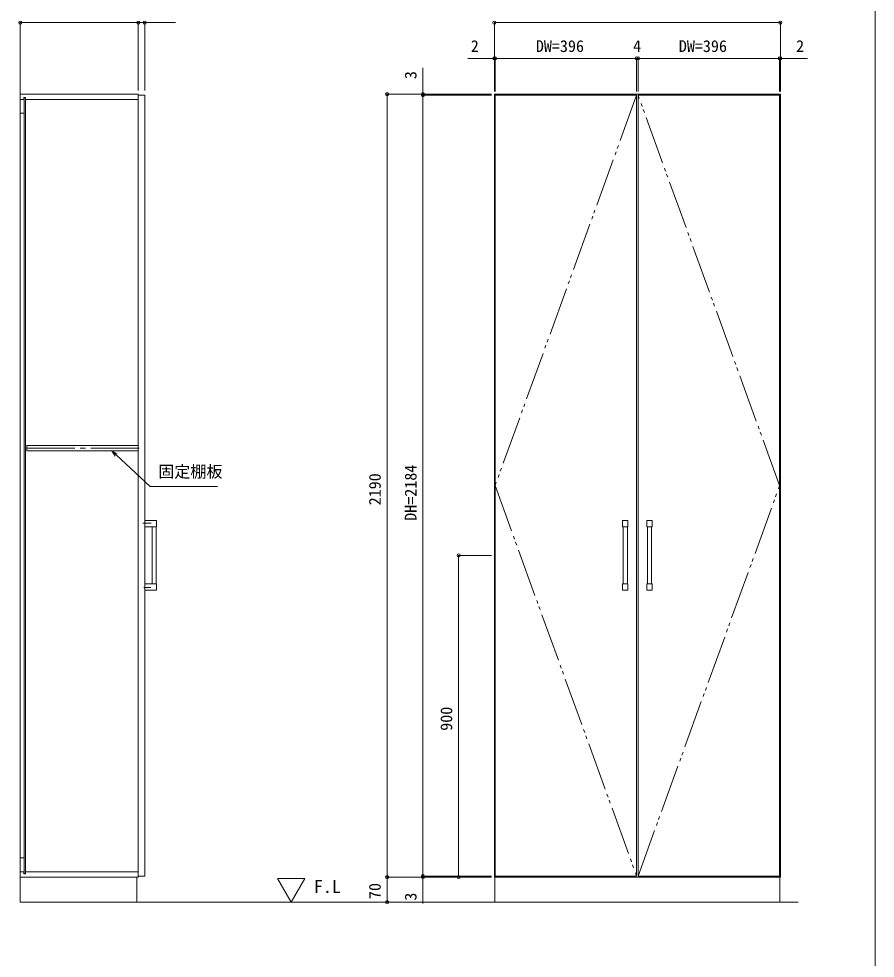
# Model space of a CAD drawing. Units: millimetres, scale not verified. Extents: x -1980 to 1980, y -3200 to 3205.
# Drawn here: x -416 to 1980, y -1808 to 820 of the extents above; entities that cross this region are included whole.
import ezdxf
from ezdxf.enums import TextEntityAlignment as Align

# ---------------------------------------------------------------- set-up
doc = ezdxf.new("R2010")
doc.units = ezdxf.units.MM
doc.header["$LTSCALE"] = 15
doc.linetypes.add('CHAIN2', pattern=[12, 9, -1, 1, -1])
doc.linetypes.add('DOUBLE_CHAIN2', pattern=[12.8, 9, -1, 0.6, -0.6, 0.6, -1])
for name, color, linetype, lineweight in [('0-0_0', 7, 'Continuous', 9), ('0-2_YKK_ZWAK', 4, 'Continuous', 9), ('0-3_YKK_11', 2, 'CHAIN2', 9), ('0-4_YKK_12', 3, 'Continuous', 9), ('0-5_YKK_13', 7, 'Continuous', 9), ('0-6_YKK_D', 6, 'Continuous', 9)]:
    doc.layers.add(name, color=color, linetype=linetype, lineweight=lineweight)
doc.layers.add('0-1_USER1', color=3, linetype='Continuous')
doc.styles.add('ＭＳ ゴシック', font='')
doc.styles.get('ＭＳ ゴシック').set_extended_font_data('MS Gothic')

msp = doc.modelspace()

# ---------------------------------------------------------------- linework, layer by layer
at = {"layer": '0-0_0'}
msp.add_line((1980, 3040), (1980, -3200), dxfattribs=at)
at = {"layer": '0-2_YKK_ZWAK', "linetype": 'CHAIN2'}
for p, q in [((-45.69, -591.09), (-68.83, -591.09)), ((-46.33, -771.09), (-66.55, -771.09))]:
    msp.add_line(p, q, dxfattribs=at)
at = {"layer": '0-2_YKK_ZWAK'}
for p, q in [((-63.74, -583.59), (-31.6, -583.59)), ((-63.74, -583.59), (-63.74, -601.09)), ((-63.74, -601.09), (-40.74, -601.09)), ((-43.24, -761.09), (-43.24, -601.09)), ((-31.23, -601.09), (-43.24, -601.09)), ((-31.24, -761.09), (-31.24, -601.09)), ((-30.6, -585.09), (-30.73, -600.6)), ((-30.6, -584.58), (-30.6, -585.09)), ((1272.95, -584.58), (1272.94, -585.09)), ((1272.94, -585.09), (1273.08, -600.6)), ((1287.59, -601.09), (1273.58, -601.09)), ((1287.22, -583.59), (1273.95, -583.59)), ((1274.58, -761.09), (1274.58, -601.09)), ((1286.58, -761.09), (1286.58, -601.09)), ((1288.22, -585.09), (1288.09, -600.6)), ((1288.22, -584.58), (1288.22, -585.09)), ((1340.95, -584.58), (1340.94, -585.09)), ((1340.94, -585.09), (1341.08, -600.6)), ((1355.59, -601.09), (1341.58, -601.09)), ((1355.22, -583.59), (1341.95, -583.59)), ((1342.58, -761.09), (1342.58, -601.09)), ((1354.58, -761.09), (1354.58, -601.09)), ((1356.22, -585.09), (1356.09, -600.6)), ((1356.22, -584.58), (1356.22, -585.09)), ((-63.74, -761.09), (-37.24, -761.09)), ((-63.74, -778.59), (-63.74, -761.09)), ((-43.24, -761.09), (-31.24, -761.09)), ((-37.24, -761.09), (-31.23, -761.09)), ((-30.6, -777.09), (-30.73, -761.59)), ((1272.94, -777.09), (1273.08, -761.59)), ((1287.59, -761.09), (1273.58, -761.09)), ((1274.58, -761.09), (1286.58, -761.09)), ((1288.22, -777.09), (1288.09, -761.59)), ((1340.94, -777.09), (1341.08, -761.59)), ((1355.59, -761.09), (1341.58, -761.09)), ((1342.58, -761.09), (1354.58, -761.09)), ((1356.22, -777.09), (1356.09, -761.59)), ((-63.74, -778.59), (-31.6, -778.59)), ((-30.6, -777.6), (-30.6, -777.09)), ((1272.95, -777.6), (1272.94, -777.09)), ((1287.22, -778.59), (1273.95, -778.59)), ((1288.22, -777.6), (1288.22, -777.09)), ((1340.95, -777.6), (1340.94, -777.09)), ((1355.22, -778.59), (1341.95, -778.59)), ((1356.22, -777.6), (1356.22, -777.09))]:
    msp.add_line(p, q, dxfattribs=at)
for centre, radius, start, end in [((-31.6, -584.59), 1, 0.5, 90), ((-31.23, -600.59), 0.5, 270, 359.5), ((1273.95, -584.59), 1, 90, 179.5), ((1273.58, -600.59), 0.5, 180.5, 270), ((1287.22, -584.59), 1, 0.5, 90), ((1287.59, -600.59), 0.5, 270, 359.5), ((1341.95, -584.59), 1, 90, 179.5), ((1341.58, -600.59), 0.5, 180.5, 270), ((1355.22, -584.59), 1, 0.5, 90), ((1355.59, -600.59), 0.5, 270, 359.5), ((-31.23, -761.59), 0.5, 0.5, 90), ((1273.58, -761.59), 0.5, 90, 179.5), ((1287.59, -761.59), 0.5, 0.5, 90), ((1341.58, -761.59), 0.5, 90, 179.5), ((1355.59, -761.59), 0.5, 0.5, 90), ((-31.6, -777.59), 1, 270, 359.5), ((1273.95, -777.59), 1, 180.5, 270), ((1287.22, -777.59), 1, 270, 359.5), ((1341.95, -777.59), 1, 180.5, 270), ((1355.22, -777.59), 1, 270, 359.5)]:
    msp.add_arc(centre, radius, start, end, dxfattribs=at)
at = {"layer": '0-3_YKK_11', "linetype": 'Continuous'}
for p, q in [((-401.74, 593.91), (-411.74, 593.91)), ((-401.74, 599.41), (-401.74, 593.91)), ((-396.74, 599.41), (-401.74, 599.41)), ((-401.24, 599.41), (-401.24, -1571.59)), ((-397.24, 599.41), (-397.24, -1571.59)), ((-396.74, 599.41), (-396.74, 593.91)), ((-81.74, 593.91), (-396.74, 593.91)), ((-401.24, 555.41), (-411.74, 555.41)), ((-401.24, -1527.59), (-411.74, -1527.59)), ((-411.74, -1566.09), (-401.74, -1566.09)), ((-401.74, -1566.09), (-401.74, -1571.59)), ((-396.74, -1571.59), (-401.74, -1571.59)), ((-396.74, -1566.09), (-396.74, -1571.59)), ((-396.74, -1566.09), (-81.74, -1566.09))]:
    msp.add_line(p, q, dxfattribs=at)
at = {"layer": '0-3_YKK_11'}
msp.add_line((-79.45, -381.09), (-396.53, -381.09), dxfattribs=at)
at = {"layer": '0-3_YKK_11', "linetype": 'Continuous'}
for points in [[(-411.74, -1581.09), (-81.74, -1581.09), (-81.74, 608.91), (-411.74, 608.91)], [(-81.74, -1578.09), (-63.74, -1578.09), (-63.74, 605.91), (-81.74, 605.91)], [(914.58, -1581.09), (1714.58, -1581.09), (1714.58, 608.91), (914.58, 608.91)], [(916.58, -1578.09), (1312.58, -1578.09), (1312.58, 605.91), (916.58, 605.91)], [(1712.58, -1578.09), (1316.58, -1578.09), (1316.58, 605.91), (1712.58, 605.91)], [(-411.74, -1651.09), (-85.74, -1651.09), (-85.74, -1581.09), (-411.74, -1581.09)], [(915.58, -1651.09), (1713.58, -1651.09), (1713.58, -1581.09), (915.58, -1581.09)]]:
    msp.add_lwpolyline(points, close=True, dxfattribs=at)
at = {"layer": '0-3_YKK_11', "linetype": 'DOUBLE_CHAIN2'}
for points in [[(1312.58, 605.91), (916.58, -486.09), (1312.58, -1578.09)], [(1316.58, -1578.09), (1712.58, -486.09), (1316.58, 605.91)]]:
    msp.add_lwpolyline(points, dxfattribs=at)
at = {"layer": '0-4_YKK_12'}
msp.add_lwpolyline([(1764.58, -1651.09), (-411.74, -1651.09), (-411.74, 692.72)], dxfattribs=at)
msp.add_lwpolyline([(345.87, -1651.09), (384.04, -1584.98), (307.7, -1584.98)], close=True, dxfattribs=at)
at = {"layer": '0-5_YKK_13'}
msp.add_line((-82.24, -373.59), (-393.74, -373.59), dxfattribs=at)
msp.add_lwpolyline([(-393.74, -373.59), (-393.74, -388.59), (-82.24, -388.59), (-82.24, -373.59)], dxfattribs=at)
at = {"layer": '0-6_YKK_D'}
for p, q in [((-411.74, 618.91), (-411.74, 809.91)), ((-411.74, 808.91), (-81.74, 808.91)), ((-81.74, 618.91), (-81.74, 809.91)), ((-81.74, 618.91), (-81.74, 809.91)), ((-63.74, 618.91), (-63.74, 809.91)), ((914.58, 615.91), (914.58, 809.91)), ((914.58, 808.91), (1714.58, 808.91)), ((1714.58, 615.91), (1714.58, 809.91)), ((914.58, 615.91), (914.58, 709.91)), ((916.58, 615.91), (916.58, 709.91)), ((916.58, 615.91), (916.58, 709.91)), ((1312.58, 615.91), (1312.58, 709.91)), ((1312.58, 615.91), (1312.58, 709.91)), ((1316.58, 615.91), (1316.58, 709.91)), ((1316.58, 615.91), (1316.58, 709.91)), ((1712.58, 615.91), (1712.58, 709.91)), ((1712.58, 615.91), (1712.58, 709.91)), ((1714.58, 615.91), (1714.58, 709.91)), ((914.58, 708.91), (840.58, 708.91)), ((916.58, 708.91), (914.58, 708.91)), ((916.58, 708.91), (933.58, 708.91)), ((916.58, 708.91), (1312.58, 708.91)), ((1312.58, 708.91), (1295.58, 708.91)), ((1316.58, 708.91), (1312.58, 708.91)), ((1316.58, 708.91), (1333.58, 708.91)), ((1712.58, 708.91), (1316.58, 708.91)), ((1712.58, 708.91), (1695.58, 708.91)), ((1712.58, 708.91), (1714.58, 708.91)), ((1714.58, 708.91), (1790.58, 708.91)), ((714.58, 608.91), (714.58, 682.91)), ((906.58, 608.91), (613.58, 608.91)), ((614.58, 608.91), (614.58, -1581.09)), ((906.58, 608.91), (713.58, 608.91)), ((906.58, 605.91), (713.58, 605.91)), ((906.58, 605.91), (713.58, 605.91)), ((714.58, 605.91), (714.58, 608.91)), ((714.58, -1578.09), (714.58, 605.91)), ((714.58, 605.91), (714.58, 588.91)), ((906.58, -681.09), (813.58, -681.09)), ((814.58, -1581.09), (814.58, -681.09)), ((714.58, -1578.09), (714.58, -1561.09)), ((906.58, -1581.09), (613.58, -1581.09)), ((906.58, -1581.09), (613.58, -1581.09)), ((614.58, -1581.09), (614.58, -1651.09)), ((906.58, -1578.09), (713.58, -1578.09)), ((906.58, -1578.09), (713.58, -1578.09)), ((906.58, -1581.09), (713.58, -1581.09)), ((714.58, -1578.09), (714.58, -1581.09)), ((714.58, -1581.09), (714.58, -1655.09)), ((906.58, -1581.09), (813.58, -1581.09)), ((906.58, -1651.09), (613.58, -1651.09))]:
    msp.add_line(p, q, dxfattribs=at)
for points in [[(-81.74, 808.91), (-63.74, 808.91), (22.06, 808.91)], [(-146.52, -403.49), (-155.89, -388.59), (-140.33, -396.81)], [(-155.89, -388.59), (-143.43, -400.15), (-48.05, -488.59), (139.75, -488.59)]]:
    msp.add_lwpolyline(points, dxfattribs=at)
for centre in [(-411.74, 808.91), (-81.74, 808.91), (-81.74, 808.91), (-63.74, 808.91), (914.58, 808.91), (1714.58, 808.91), (914.58, 708.91), (916.58, 708.91), (916.58, 708.91), (1312.58, 708.91), (1312.58, 708.91), (1316.58, 708.91), (1316.58, 708.91), (1712.58, 708.91), (1712.58, 708.91), (1714.58, 708.91), (614.58, 608.91), (714.58, 608.91), (714.58, 605.91), (714.58, 605.91), (814.58, -681.09), (714.58, -1578.09), (714.58, -1578.09), (614.58, -1581.09), (614.58, -1581.09), (714.58, -1581.09), (814.58, -1581.09), (614.58, -1651.09)]:
    msp.add_circle(centre, 4.25, dxfattribs=at)

# ---------------------------------------------------------------- texts
at = {"layer": '0-1_USER1', "style": 'ＭＳ ゴシック'}
msp.add_text('F.L', height=36.66, dxfattribs=at).set_placement((409.93, -1636.41), align=Align.BOTTOM_LEFT)
at = {"layer": '0-6_YKK_D', "style": 'ＭＳ ゴシック'}
for s, p in [('2', (848.58, 716.91)), ('DW=396', (1030.58, 716.91)), ('4', (1302.58, 716.91)), ('DW=396', (1430.58, 716.91)), ('2', (1758.58, 716.91)), ('固定棚板', (-25.92, -473.25))]:
    msp.add_text(s, height=32.99, dxfattribs=at).set_placement(p, align=Align.BOTTOM_LEFT)
for s, p in [('3', (706.58, 650.91)), ('DH=2184', (706.58, -584.49)), ('2190', (606.58, -541.29)), ('900', (806.58, -1171.89)), ('70', (606.58, -1642.49)), ('3', (706.58, -1647.09))]:
    msp.add_text(s, height=32.99, rotation=90, dxfattribs=at).set_placement(p, align=Align.BOTTOM_LEFT)

doc.saveas('drawing.dxf')
